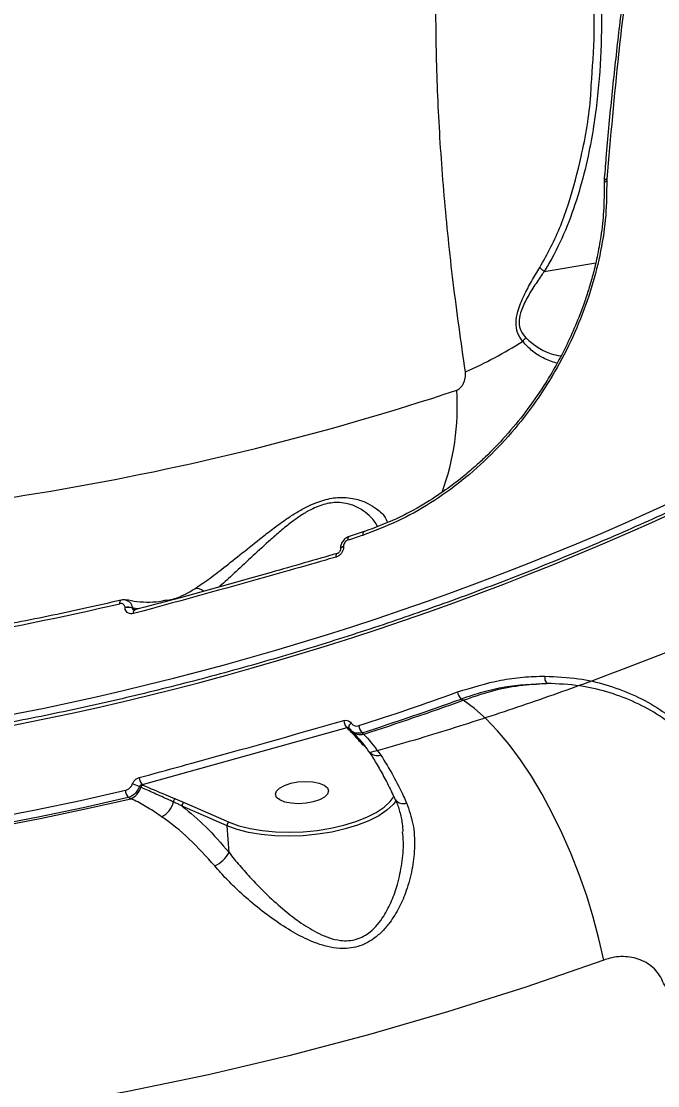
# Model space of a CAD drawing. Header units: millimetres. Extents: x -7245 to 6306, y -6696 to 5973.
# Drawn here: x 1799.7 to 1907, y -2420.9 to -2241.6 of the extents above; entities that cross this region are included whole.
import ezdxf

# ---------------------------------------------------------------- set-up
doc = ezdxf.new("R2010")
doc.units = ezdxf.units.MM
for name, color, linetype in [('DIKOM_ОБЪЕКТ', 7, 'Continuous'), ('DIKOM_РАЗМЕР_ЗОНА', 7, 'Continuous'), ('DIKOM_РАЗМЕР_ОБЪЕКТА', 7, 'Continuous')]:
    doc.layers.add(name, color=color, linetype=linetype)
doc.styles.add('style1', font='arial.ttf', dxfattribs={"width": 0.8})
doc.dimstyles.new('1-50', dxfattribs={"dimtxt": 300, "dimasz": 200, "dimexe": 100, "dimexo": 0, "dimgap": 100, "dimtad": 1, "dimtxsty": 'style1', "dimcen": 200, "dimclrd": 7, "dimclre": 7, "dimclrt": 7, "dimadec": 1, "dimazin": 2, "dimtfac": 1, "dimtmove": 0, "dimatfit": 2, "dimfxl": 0, "dimlwd": 25, "dimlwe": 18, "dimarcsym": 0})

# ---------------------------------------------------------------- blocks, each defined once
blk = doc.blocks.new('*D10')
at = {"layer": 'Defpoints', "color": 0, "transparency": 16777216}
for p in [(-4365.71, 2792.53), (4306.16, 475.6), (4306.16, -5965.27)]:
    blk.add_point(p, dxfattribs=at)
at = {"layer": 'DIKOM_РАЗМЕР_ОБЪЕКТА', "color": 7, "lineweight": 18, "transparency": 16777216}
for p, q in [((-4365.71, 2792.53), (-4365.71, -6065.27)), ((4306.16, 475.6), (4306.16, -6065.27))]:
    blk.add_line(p, q, dxfattribs=at)
at = {"layer": 'DIKOM_РАЗМЕР_ОБЪЕКТА', "color": 7, "lineweight": 25, "transparency": 16777216}
blk.add_line((-4165.71, -5965.27), (4106.16, -5965.27), dxfattribs=at)
at = {"layer": 'DIKOM_РАЗМЕР_ОБЪЕКТА', "color": 7, "transparency": 16777216}
for points in [[(-4165.71, -5931.93), (-4165.71, -5998.6), (-4365.71, -5965.27)], [(4106.16, -5931.93), (4106.16, -5998.6), (4306.16, -5965.27)]]:
    blk.add_solid(points, dxfattribs=at)
at = {"layer": 'DIKOM_РАЗМЕР_ОБЪЕКТА', "color": 7, "transparency": 16777216, "insert": (-85.78, -5712.1), "char_height": 300, "attachment_point": 5, "style": 'style1'}
blk.add_mtext('8650', dxfattribs=at)
blk = doc.blocks.new('*D11')
at = {"layer": 'Defpoints', "color": 0, "transparency": 16777216}
for p in [(-3472.32, 4472.83), (-6199.73, -2928.86), (1850.21, -2928.86)]:
    blk.add_point(p, dxfattribs=at)
at = {"layer": 'DIKOM_РАЗМЕР_ОБЪЕКТА', "color": 7, "lineweight": 18, "transparency": 16777216}
for p, q in [((-3472.32, 4472.83), (-6299.73, 4472.83)), ((1850.21, -2928.86), (-6299.73, -2928.86))]:
    blk.add_line(p, q, dxfattribs=at)
at = {"layer": 'DIKOM_РАЗМЕР_ОБЪЕКТА', "color": 7, "lineweight": 25, "transparency": 16777216}
blk.add_line((-6199.73, 4272.83), (-6199.73, -2728.86), dxfattribs=at)
at = {"layer": 'DIKOM_РАЗМЕР_ОБЪЕКТА', "color": 7, "transparency": 16777216}
for points in [[(-6233.06, 4272.83), (-6166.39, 4272.83), (-6199.73, 4472.83)], [(-6233.06, -2728.86), (-6166.39, -2728.86), (-6199.73, -2928.86)]]:
    blk.add_solid(points, dxfattribs=at)
at = {"layer": 'DIKOM_РАЗМЕР_ОБЪЕКТА', "color": 7, "transparency": 16777216, "insert": (-6452.9, 984.54), "char_height": 300, "attachment_point": 5, "rotation": 90, "style": 'style1'}
blk.add_mtext('7400', dxfattribs=at)
blk = doc.blocks.new('*D12')
at = {"layer": 'Defpoints', "color": 0, "transparency": 16777216}
for p in [(-5865.71, 123.34), (6306.18, -91.92), (6306.18, -6596.14)]:
    blk.add_point(p, dxfattribs=at)
at = {"layer": 'DIKOM_РАЗМЕР_ЗОНА', "color": 7, "lineweight": 18, "transparency": 16777216}
for p, q in [((-5865.71, 123.34), (-5865.71, -6696.14)), ((6306.18, -91.92), (6306.18, -6696.14))]:
    blk.add_line(p, q, dxfattribs=at)
at = {"layer": 'DIKOM_РАЗМЕР_ЗОНА', "color": 7, "lineweight": 25, "transparency": 16777216}
blk.add_line((-5665.71, -6596.14), (6106.18, -6596.14), dxfattribs=at)
at = {"layer": 'DIKOM_РАЗМЕР_ЗОНА', "color": 7, "transparency": 16777216}
for points in [[(-5665.71, -6562.81), (-5665.71, -6629.48), (-5865.71, -6596.14)], [(6106.18, -6562.81), (6106.18, -6629.48), (6306.18, -6596.14)]]:
    blk.add_solid(points, dxfattribs=at)
at = {"layer": 'DIKOM_РАЗМЕР_ЗОНА', "color": 7, "transparency": 16777216, "insert": (-71.19, -6342.97), "char_height": 300, "attachment_point": 5, "style": 'style1'}
blk.add_mtext('12150', dxfattribs=at)

msp = doc.modelspace()

# ---------------------------------------------------------------- linework, layer by layer
at = {"layer": 'DIKOM_ОБЪЕКТ', "color": 7, "linetype": 'Continuous', "lineweight": 15}
for p, q in [((1897.936, -2268.554), (1897.934, -2268.59)), ((1898.384, -2268.226), (1898.373, -2268.532)), ((1898.387, -2268.184), (1898.384, -2268.226)), ((1887.844, -2283.763), (1896.523, -2282.293)), ((1857.484, -2327.59), (1854.953, -2328.419)), ((1853.486, -2330.546), (1853.488, -2330.58)), ((1854, -2330.128), (1854.002, -2330.153)), ((1852.945, -2331.291), (1852.962, -2331.285)), ((1816.505, -2339.142), (1816.517, -2339.138)), ((1824.214, -2339.171), (1824.326, -2339.145)), ((1817.189, -2340.418), (1817.188, -2340.395)), ((1818.432, -2340.473), (1818.434, -2340.497)), ((1819.463, -2340.614), (1818.432, -2340.473)), ((1818.434, -2340.497), (1818.957, -2340.75)), ((1818.791, -2340.814), (1818.807, -2340.809)), ((1874.185, -2356), (1873.83, -2355.794)), ((1854.591, -2360.634), (1820.087, -2370.242)), ((1854.722, -2360.767), (1854.591, -2360.634)), ((1854.931, -2360.689), (1854.942, -2360.705)), ((1854.944, -2360.704), (1854.974, -2360.741)), ((1855.223, -2360.997), (1854.974, -2360.741)), ((1855.197, -2361.021), (1855.386, -2361.214)), ((1857.169, -2361.474), (1857.408, -2361.718)), ((1820.087, -2370.242), (1820.168, -2370.277)), ((1819.846, -2370.659), (1819.589, -2370.546)), ((1818.162, -2372.587), (1817.731, -2372.393)), ((1825.671, -2372.594), (1827.163, -2373.217)), ((1834.385, -2377.135), (1826.813, -2373.828)), ((1827.163, -2373.217), (1834.735, -2376.526)), ((1834.713, -2381.622), (1834.385, -2377.135))]:
    msp.add_line(p, q, dxfattribs=at)
at = {"layer": 'DIKOM_ОБЪЕКТ', "color": 7, "linetype": 'Continuous', "lineweight": 15, "flags": 128}
for points in [[(1854.777, -2329.002), (1854.771, -2328.859), (1854.779, -2328.729), (1854.801, -2328.619), (1854.836, -2328.529), (1854.883, -2328.464), (1854.941, -2328.424), (1854.953, -2328.419)], [(1854, -2330.128), (1853.857, -2330.179), (1853.732, -2330.239), (1853.631, -2330.306), (1853.554, -2330.379), (1853.506, -2330.455), (1853.487, -2330.534), (1853.487, -2330.557)], [(1854.002, -2330.153), (1853.859, -2330.203), (1853.734, -2330.263), (1853.632, -2330.331), (1853.556, -2330.403), (1853.507, -2330.48), (1853.488, -2330.557), (1853.488, -2330.583)], [(1852.753, -2331.883), (1852.752, -2331.719), (1852.769, -2331.574), (1852.803, -2331.454), (1852.854, -2331.362), (1852.918, -2331.304), (1852.945, -2331.291)], [(1816.298, -2339.732), (1816.301, -2339.586), (1816.317, -2339.455), (1816.346, -2339.343), (1816.385, -2339.251), (1816.435, -2339.185), (1816.494, -2339.145), (1816.505, -2339.142)], [(1818.614, -2341.403), (1818.612, -2341.239), (1818.627, -2341.095), (1818.659, -2340.975), (1818.705, -2340.885), (1818.764, -2340.828), (1818.791, -2340.814)], [(1897.863, -2399.766), (1897.071, -2396.185), (1896.114, -2392.563), (1894.999, -2388.933), (1893.738, -2385.329), (1892.342, -2381.782), (1890.823, -2378.326), (1889.195, -2374.992), (1887.474, -2371.811), (1885.674, -2368.809), (1883.813, -2366.018), (1881.907, -2363.46), (1879.973, -2361.159), (1878.03, -2359.137), (1876.095, -2357.412), (1874.185, -2356)], [(1855.304, -2359.858), (1855.178, -2359.975), (1855.072, -2360.098), (1854.988, -2360.223), (1854.93, -2360.346), (1854.898, -2360.463), (1854.896, -2360.57), (1854.921, -2360.664), (1854.944, -2360.704)], [(1845.109, -2369.986), (1846.332, -2369.759), (1847.61, -2369.677), (1848.839, -2369.747), (1849.92, -2369.963), (1850.765, -2370.309), (1851.306, -2370.755), (1851.499, -2371.266), (1851.328, -2371.801), (1850.807, -2372.315), (1849.978, -2372.768), (1848.909, -2373.123), (1847.686, -2373.351), (1846.408, -2373.433), (1845.179, -2373.363), (1844.098, -2373.147), (1843.252, -2372.8), (1842.712, -2372.354), (1842.519, -2371.843), (1842.69, -2371.309), (1843.211, -2370.794), (1844.04, -2370.341), (1845.109, -2369.986)], [(1755.973, -2381.544), (1763.713, -2380.659), (1771.433, -2379.655), (1779.132, -2378.533), (1786.807, -2377.295), (1794.458, -2375.939), (1802.083, -2374.467), (1809.68, -2372.878), (1817.249, -2371.173)], [(1817.731, -2372.393), (1810.146, -2374.102), (1802.532, -2375.695), (1794.89, -2377.17), (1787.221, -2378.529), (1779.529, -2379.77), (1771.813, -2380.894), (1764.076, -2381.9), (1756.319, -2382.788)], [(1756.441, -2383.033), (1764.237, -2382.144), (1772.014, -2381.134), (1779.768, -2380.005), (1787.5, -2378.758), (1795.207, -2377.391), (1802.887, -2375.908), (1810.54, -2374.306), (1818.162, -2372.587)], [(1862.893, -2372.888), (1862.366, -2373.569), (1861.311, -2374.542), (1859.942, -2375.458), (1858.291, -2376.3), (1856.394, -2377.048), (1854.292, -2377.686), (1852.032, -2378.199), (1849.662, -2378.577), (1847.235, -2378.811), (1844.803, -2378.895), (1842.421, -2378.83), (1840.139, -2378.614), (1838.009, -2378.255), (1836.077, -2377.758), (1834.385, -2377.135)], [(1834.735, -2376.526), (1836.376, -2377.129), (1838.25, -2377.611), (1840.315, -2377.96), (1842.527, -2378.169), (1844.837, -2378.233), (1847.195, -2378.15), (1849.549, -2377.923), (1851.847, -2377.557), (1854.039, -2377.06), (1856.077, -2376.442), (1857.917, -2375.716), (1859.518, -2374.9), (1860.845, -2374.011), (1861.869, -2373.068), (1862.385, -2372.398)], [(1897.863, -2399.766), (1884.762, -2404.303), (1871.544, -2408.505), (1858.217, -2412.37), (1844.787, -2415.896), (1831.262, -2419.08), (1817.65, -2421.922), (1803.957, -2424.419), (1790.193, -2426.57), (1776.363, -2428.373), (1762.476, -2429.828), (1748.539, -2430.936), (1734.56, -2431.692), (1720.547, -2432.099), (1706.507, -2432.155)]]:
    msp.add_lwpolyline(points, dxfattribs=at)
at = {"layer": 'DIKOM_ОБЪЕКТ', "color": 7, "linetype": 'Continuous', "lineweight": 15}
for centre, radius, start, end in [((1898.411, -2268.724), 0.498, 93.18214, 163.03006), ((1898.428, -2268.695), 0.512, 94.59663, 163.54763), ((1850.465, -2243.743), 61.801, 292.93883, 303.04194), ((1886.242, -2297.129), 2.612, 124.68683, 142.7713), ((1726.762, -1860.615), 466.698, 270.94132, 288.27293), ((1831.319, -2306.552), 41.864, 339.86201, 3.7979), ((1703.633, -1873.957), 493.571, 262.95987, 296.2547), ((1703.34, -1874.186), 495.214, 262.96514, 296.24933), ((1724.848, -1928.485), 421.065, 287.97324, 288.336), ((1829.25, -2339.039), 1.837, 51.16949, 100.23233), ((1706.899, -1872.156), 480.204, 276.04622, 283.16867), ((1817.699, -2342.198), 1.875, 66.98122, 105.82785), ((1817.7, -2342.232), 1.884, 67.07304, 105.7374), ((1889.232, -2352.253), 1.314, 166.33371, 224.39815), ((1704.456, -1886.806), 497.315, 287.81395, 289.83758), ((1705.501, -1889.315), 495.921, 287.80823, 289.84206), ((1875.098, -2354.395), 1.887, 186.53374, 227.80874), ((1705.237, -1887.77), 497.777, 287.80033, 289.84067), ((1855.865, -2359.337), 1.819, 182.77277, 225.50599), ((1854.825, -2361.162), 0.408, 45.28364, 104.60953), ((1856.837, -2359.699), 2.098, 226.24589, 285.78339), ((1858.466, -2360.121), 1.874, 184.80587, 226.20326), ((1859.752, -2363.391), 1.933, 218.7578, 286.6459), ((1817.01, -2375.44), 5.532, 62.21054, 75.10165), ((1821.478, -2368.936), 1.909, 182.70752, 223.1816), ((1819.088, -2371.151), 1.84, 180.66354, 222.45611), ((1816.966, -2369.843), 2.993, 293.55788, 344.19075), ((1820.424, -2370.819), 0.6, 115.25182, 164.43618), ((1821.757, -2372.311), 3.667, 295.60038, 347.08402), ((1825.965, -2373.156), 0.634, 117.63561, 177.6598), ((1827.443, -2373.784), 0.632, 116.30241, 184.00076), ((1864.049, -2371.706), 1.695, 219.8034, 290.02318), ((1835.011, -2377.09), 0.628, 116.09962, 184.12617), ((1830.117, -2379.194), 5.198, 294.84427, 332.15171)]:
    msp.add_arc(centre, radius, start, end, dxfattribs=at)
for points, knots in [([(1871.783, -2132.853), (1871.209, -2132.862), (1868.122, -2132.907), (1862.37, -2134.172), (1854.453, -2136.737), (1846.321, -2140.687), (1837.975, -2145.947), (1829.534, -2152.514), (1821.205, -2160.208), (1813.057, -2168.892), (1805.12, -2178.445), (1797.172, -2189.117), (1789.245, -2200.918), (1781.37, -2213.827), (1773.769, -2227.479), (1766.462, -2241.782), (1759.46, -2256.643), (1752.607, -2272.379), (1745.94, -2288.988), (1739.459, -2306.382), (1735.385, -2318.501), (1733.348, -2324.558)], [0, 0, 0, 0, 0.0124737, 0.0671319, 0.1217456, 0.1783348, 0.2349238, 0.292325, 0.3497278, 0.4036402, 0.4575955, 0.5115092, 0.5669942, 0.6225232, 0.6780093, 0.730947, 0.7839237, 0.8368605, 0.8912267, 0.9456333, 1, 1, 1, 1]), ([(1874.552, -2300.657), (1873.832, -2295.615), (1872.394, -2285.532), (1870.909, -2270.928), (1869.93, -2256.746), (1869.499, -2242.58), (1869.684, -2228.575), (1870.563, -2214.855), (1872.144, -2201.794), (1874.459, -2189.47), (1877.523, -2177.946), (1881.236, -2167.591), (1885.55, -2158.389), (1890.391, -2150.266), (1895.951, -2143.101), (1900.373, -2138.3), (1903.148, -2136.203), (1903.613, -2135.851)], [0, 0, 0, 0, 0.0649301, 0.1298607, 0.195437, 0.2610128, 0.3335067, 0.4060565, 0.4785484, 0.5531782, 0.6278703, 0.7024976, 0.7727109, 0.8429762, 0.9131884, 0.9854266, 1, 1, 1, 1]), ([(1904.657, -2213.56), (1904.507, -2214.423), (1903.822, -2218.359), (1902.734, -2225.541), (1901.398, -2235.089), (1900.205, -2244.785), (1899.152, -2254.624), (1898.394, -2262.545), (1898.034, -2267.238), (1897.933, -2268.55)], [0, 0, 0, 0, 0.0500046, 0.2278753, 0.404809, 0.5810112, 0.7566629, 0.931973, 1, 1, 1, 1]), ([(1905.062, -2213.144), (1904.975, -2213.666), (1904.54, -2216.276), (1903.45, -2223.132), (1901.926, -2233.899), (1900.025, -2249.506), (1899.006, -2261.134), (1898.387, -2268.184)], [0, 0, 0, 0, 0.0299866, 0.1499504, 0.3900668, 0.6301836, 1, 1, 1, 1]), ([(1895.221, -2217.232), (1895.519, -2218.993), (1896.329, -2223.773), (1897.18, -2231.665), (1897.589, -2240.885), (1897.314, -2250.108), (1896.453, -2257.936), (1895.218, -2264.67), (1893.793, -2270.337), (1891.787, -2276.144), (1889.729, -2280.611), (1888.27, -2283.05), (1887.844, -2283.763)], [0, 0, 0, 0, 0.078328, 0.2125923, 0.3472591, 0.4817908, 0.6158486, 0.6916633, 0.7820637, 0.8726189, 0.9628077, 1, 1, 1, 1]), ([(1895.767, -2252.448), (1895.984, -2249.483), (1896.456, -2243.02), (1896.089, -2233.817), (1895.392, -2225.835), (1894.665, -2221.396), (1894.376, -2219.634)], [0, 0, 0, 0, 0.270253, 0.589168, 0.8369261, 1, 1, 1, 1]), ([(1887.092, -2283.097), (1887.739, -2281.96), (1889.696, -2278.522), (1892.137, -2272.27), (1894.341, -2263.686), (1895.538, -2257.023), (1895.74, -2252.988), (1895.767, -2252.448)], [0, 0, 0, 0, 0.1238535, 0.3743206, 0.6251712, 0.9498308, 1, 1, 1, 1]), ([(1898.373, -2268.532), (1898.362, -2270.443), (1898.34, -2274.262), (1897.449, -2280.293), (1895.932, -2286.41), (1893.742, -2292.531), (1890.913, -2298.531), (1887.478, -2304.293), (1883.482, -2309.71), (1878.973, -2314.679), (1874.026, -2319.099), (1868.715, -2322.874), (1863.125, -2326.007), (1859.249, -2327.45), (1857.31, -2328.171)], [0, 0, 0, 0, 0.0836268, 0.1671671, 0.2504247, 0.3338533, 0.4172998, 0.5004899, 0.5837407, 0.6671422, 0.750455, 0.8333982, 0.9166291, 1, 1, 1, 1]), ([(1897.932, -2268.914), (1897.933, -2270.485), (1897.934, -2273.397), (1897.457, -2277.59), (1896.83, -2281.097), (1896.148, -2283.97), (1895.446, -2286.458), (1894.152, -2290.444), (1891.829, -2296.071), (1888.348, -2302.305), (1884.761, -2307.449), (1881.427, -2311.49), (1878.515, -2314.498), (1876.07, -2316.745), (1873.866, -2318.609), (1871.001, -2320.78), (1867.302, -2323.187), (1862.708, -2325.67), (1859.275, -2326.94), (1857.424, -2327.625)], [0, 0, 0, 0, 0.0701253, 0.1299597, 0.1789786, 0.2175405, 0.249628, 0.2822644, 0.3830535, 0.4842422, 0.5523118, 0.6194188, 0.6818414, 0.7110918, 0.7463237, 0.7927144, 0.8502083, 0.9192266, 1, 1, 1, 1]), ([(1897.943, -2268.919), (1897.932, -2268.939), (1897.912, -2268.975), (1897.925, -2269.011), (1897.93, -2269.025)], [0, 0, 0, 0, 0.5807982, 1, 1, 1, 1]), ([(1897.947, -2268.469), (1897.936, -2268.556), (1897.909, -2268.772), (1897.937, -2268.983), (1897.953, -2269.107)], [0, 0, 0, 0, 0.4087706, 1, 1, 1, 1]), ([(1898.373, -2268.532), (1898.293, -2268.569), (1898.128, -2268.645), (1897.979, -2268.784), (1897.953, -2268.881), (1897.943, -2268.919)], [0, 0, 0, 0, 0.3663399, 0.7512966, 1, 1, 1, 1]), ([(1884.162, -2295.549), (1883.845, -2295.08), (1883.267, -2294.226), (1882.998, -2292.445), (1883.362, -2290.274), (1884.369, -2287.885), (1885.704, -2285.415), (1886.626, -2283.875), (1887.092, -2283.097)], [0, 0, 0, 0, 0.1672747, 0.3043007, 0.4416825, 0.6370029, 0.816727, 1, 1, 1, 1]), ([(1887.836, -2283.761), (1887.836, -2283.762), (1887.724, -2283.911), (1887.16, -2284.761), (1886.091, -2286.286), (1884.788, -2288.457), (1883.822, -2290.544), (1883.517, -2292.408), (1883.848, -2293.916), (1884.431, -2294.601), (1884.755, -2294.982)], [0, 0, 0, 0, 0.0002651, 0.0414908, 0.2242947, 0.4066026, 0.5849843, 0.7124819, 0.8404741, 1, 1, 1, 1]), ([(1887.092, -2283.097), (1887.106, -2283.113), (1887.187, -2283.211), (1887.403, -2283.425), (1887.684, -2283.642), (1887.836, -2283.761)], [0, 0, 0, 0, 0.0846462, 0.5006325, 1, 1, 1, 1]), ([(1887.844, -2283.763), (1887.843, -2283.763), (1887.841, -2283.763), (1887.838, -2283.762), (1887.837, -2283.761), (1887.836, -2283.761)], [0, 0, 0, 0, 0.4384593, 0.8223111, 1, 1, 1, 1]), ([(1889.888, -2299.225), (1889.149, -2298.975), (1887.862, -2298.54), (1885.856, -2297.29), (1884.73, -2296.133), (1884.162, -2295.549)], [0, 0, 0, 0, 0.4007441, 0.6978091, 1, 1, 1, 1]), ([(1884.755, -2294.982), (1885.44, -2295.559), (1886.812, -2296.715), (1888.867, -2297.662), (1890.049, -2297.905), (1890.566, -2298.011)], [0, 0, 0, 0, 0.3592304, 0.7194946, 1, 1, 1, 1]), ([(1873.092, -2303.779), (1873.18, -2303.742), (1873.365, -2303.665), (1873.697, -2303.401), (1874.032, -2303), (1874.405, -2302.314), (1874.56, -2301.684), (1874.596, -2301.08), (1874.57, -2300.826), (1874.552, -2300.657)], [0, 0, 0, 0, 0.0767597, 0.1605383, 0.3174236, 0.4661217, 0.7625555, 0.8427959, 1, 1, 1, 1]), ([(1922.456, -2317.743), (1920.508, -2318.7), (1914.854, -2321.478), (1905.39, -2325.859), (1894.027, -2330.788), (1882.539, -2335.422), (1870.936, -2339.764), (1859.222, -2343.81), (1847.404, -2347.557), (1835.488, -2351.004), (1823.482, -2354.15), (1811.392, -2356.991), (1799.223, -2359.527), (1786.984, -2361.755), (1774.68, -2363.678), (1762.318, -2365.289), (1749.905, -2366.593), (1737.448, -2367.584), (1724.953, -2368.265), (1712.427, -2368.636), (1699.878, -2368.692), (1687.311, -2368.438), (1674.734, -2367.875), (1662.154, -2366.995), (1651.611, -2366.01), (1645.264, -2365.276), (1643.107, -2365.026)], [0, 0, 0, 0, 0.022819, 0.0662202, 0.1096225, 0.1530253, 0.1964285, 0.2398304, 0.283233, 0.3266353, 0.3700375, 0.4134399, 0.4568417, 0.5002438, 0.5436454, 0.5870472, 0.6304486, 0.6738492, 0.7172507, 0.7606515, 0.8040518, 0.8474527, 0.8908524, 0.9342527, 0.9776523, 1, 1, 1, 1]), ([(1828.924, -2337.231), (1829.659, -2336.732), (1831.128, -2335.734), (1833.868, -2333.655), (1836.896, -2331.23), (1839.765, -2328.924), (1842.283, -2326.97), (1844.235, -2325.562), (1846.128, -2324.334), (1848.226, -2323.166), (1850.719, -2322.162), (1853.065, -2321.786), (1854.848, -2321.857), (1856.522, -2322.171), (1858.178, -2322.811), (1859.862, -2323.896), (1861.051, -2325.02), (1861.279, -2325.779), (1861.36, -2326.051)], [0, 0, 0, 0, 0.0845515, 0.1691897, 0.2580196, 0.346816, 0.3960961, 0.4453141, 0.4838748, 0.5223596, 0.5793284, 0.6364282, 0.6748335, 0.7133119, 0.7796749, 0.8461726, 0.944793, 1, 1, 1, 1]), ([(1859.754, -2326.693), (1859.423, -2326.17), (1858.847, -2325.26), (1857.364, -2324.036), (1855.911, -2323.24), (1854.397, -2322.798), (1852.81, -2322.623), (1850.68, -2322.906), (1848.434, -2323.874), (1846.566, -2325.027), (1844.873, -2326.261), (1843.129, -2327.695), (1840.878, -2329.688), (1838.309, -2332.088), (1835.622, -2334.588), (1833.832, -2336.224), (1833.085, -2336.852), (1833.019, -2336.907)], [0, 0, 0, 0, 0.1044799, 0.181823, 0.2606651, 0.3038792, 0.3481567, 0.4114233, 0.4746023, 0.5178649, 0.5623969, 0.6197236, 0.6778882, 0.7828432, 0.8900926, 0.9902926, 1, 1, 1, 1]), ([(1854.955, -2328.432), (1854.76, -2328.51), (1854.338, -2328.681), (1853.835, -2329.218), (1853.492, -2329.908), (1853.501, -2330.402), (1853.505, -2330.643)], [0, 0, 0, 0, 0.2206787, 0.4786934, 0.7454158, 1, 1, 1, 1]), ([(1854.777, -2329.002), (1854.775, -2329.003), (1854.68, -2329.034), (1854.488, -2329.13), (1854.279, -2329.327), (1854.116, -2329.567), (1854.008, -2329.833), (1854.003, -2330.033), (1854, -2330.128)], [0, 0, 0, 0, 0.0044182, 0.2200905, 0.4358469, 0.5682967, 0.7939912, 1, 1, 1, 1]), ([(1857.31, -2328.171), (1857.307, -2328.077), (1857.3, -2327.888), (1857.348, -2327.701), (1857.409, -2327.653), (1857.431, -2327.634)], [0, 0, 0, 0, 0.3820131, 0.7646606, 1, 1, 1, 1]), ([(1854.002, -2330.153), (1854.002, -2330.25), (1854.001, -2330.499), (1853.87, -2330.92), (1853.591, -2331.354), (1853.203, -2331.707), (1852.903, -2331.824), (1852.753, -2331.883)], [0, 0, 0, 0, 0.1343207, 0.3470624, 0.5632835, 0.7816801, 1, 1, 1, 1]), ([(1853.486, -2330.581), (1853.488, -2330.605), (1853.49, -2330.654), (1853.463, -2330.776), (1853.401, -2330.915), (1853.303, -2331.058), (1853.175, -2331.178), (1853.048, -2331.258), (1852.987, -2331.275), (1852.96, -2331.282)], [0, 0, 0, 0, 0.1277157, 0.2657687, 0.4030685, 0.5541548, 0.7091926, 0.8741384, 1, 1, 1, 1]), ([(1852.753, -2331.883), (1852.17, -2332.051), (1849.255, -2332.89), (1837.954, -2336.121), (1827.1, -2339.085), (1818.614, -2341.403)], [0, 0, 0, 0, 0.0517126, 0.2585577, 1, 1, 1, 1]), ([(1852.94, -2331.274), (1849.231, -2332.343), (1840.206, -2334.945), (1828.81, -2338.114), (1821.084, -2340.181), (1818.786, -2340.796)], [0, 0, 0, 0, 0.3288886, 0.8003724, 1, 1, 1, 1]), ([(1824.326, -2339.145), (1824.725, -2339.065), (1826.372, -2338.735), (1827.824, -2337.88), (1828.924, -2337.231)], [0, 0, 0, 0, 0.2423329, 1, 1, 1, 1]), ([(1816.52, -2339.137), (1814.427, -2339.618), (1808.354, -2341.014), (1798.24, -2343.092), (1786.16, -2345.268), (1774.016, -2347.131), (1764.54, -2348.346), (1759.114, -2348.935), (1757.767, -2349.082)], [0, 0, 0, 0, 0.1082696, 0.3142021, 0.5201392, 0.7260739, 0.9320091, 1, 1, 1, 1]), ([(1817.188, -2340.395), (1817.187, -2340.379), (1817.18, -2340.266), (1817.123, -2340.066), (1816.978, -2339.879), (1816.783, -2339.751), (1816.562, -2339.693), (1816.38, -2339.72), (1816.298, -2339.732)], [0, 0, 0, 0, 0.0339982, 0.2522275, 0.4705317, 0.5982549, 0.8194092, 1, 1, 1, 1]), ([(1817.326, -2339.155), (1817.211, -2339.123), (1816.946, -2339.051), (1816.675, -2339.119), (1816.522, -2339.158)], [0, 0, 0, 0, 0.4349114, 1, 1, 1, 1]), ([(1817.297, -2339.148), (1817.41, -2339.168), (1817.627, -2339.207), (1817.957, -2339.435), (1818.262, -2339.803), (1818.398, -2340.211), (1818.428, -2340.442), (1818.432, -2340.473)], [0, 0, 0, 0, 0.1866653, 0.3610437, 0.6587933, 0.9543174, 1, 1, 1, 1]), ([(1824.208, -2339.121), (1823.953, -2339.19), (1823.042, -2339.435), (1821.364, -2339.542), (1819.324, -2339.484), (1817.937, -2339.2), (1817.315, -2339.073)], [0, 0, 0, 0, 0.1220818, 0.4360909, 0.7467237, 1, 1, 1, 1]), ([(1858.382, -2364.818), (1860.439, -2364.247), (1866.557, -2362.549), (1876.633, -2359.399), (1888.607, -2355.386), (1900.469, -2351.065), (1912.212, -2346.438), (1921.648, -2342.504), (1927.122, -2340.009), (1928.768, -2339.259)], [0, 0, 0, 0, 0.0853563, 0.2537986, 0.4222429, 0.5906889, 0.7591288, 0.9275706, 1, 1, 1, 1]), ([(1818.614, -2341.403), (1818.459, -2341.429), (1818.149, -2341.482), (1817.726, -2341.355), (1817.403, -2341.09), (1817.227, -2340.753), (1817.199, -2340.512), (1817.189, -2340.418)], [0, 0, 0, 0, 0.2182548, 0.4367129, 0.6529027, 0.8658564, 1, 1, 1, 1]), ([(1818.434, -2340.497), (1818.436, -2340.527), (1818.442, -2340.607), (1818.51, -2340.721), (1818.592, -2340.794), (1818.648, -2340.814), (1818.652, -2340.815)], [0, 0, 0, 0, 0.2293988, 0.593876, 0.9746019, 1, 1, 1, 1]), ([(1818.805, -2340.808), (1818.796, -2340.811), (1818.74, -2340.83), (1818.677, -2340.824), (1818.65, -2340.816), (1818.651, -2340.816), (1818.651, -2340.816)], [0, 0, 0, 0, 0.0849115, 0.4840949, 0.9385878, 1, 1, 1, 1]), ([(1873.223, -2354.61), (1875.647, -2353.858), (1879.32, -2352.72), (1884.252, -2352.046), (1886.72, -2351.977), (1887.955, -2351.943)], [0, 0, 0, 0, 0.4927535, 0.7463842, 1, 1, 1, 1]), ([(1887.955, -2351.943), (1889.863, -2352.025), (1893.38, -2352.176), (1898.285, -2353.313), (1902.702, -2354.931), (1906.855, -2357.132), (1910.695, -2359.896), (1914.194, -2363.172), (1917.328, -2366.929), (1920.038, -2371.143), (1922.354, -2375.722), (1923.507, -2379.049), (1924.083, -2380.709)], [0, 0, 0, 0, 0.1166768, 0.2150815, 0.3137946, 0.4121917, 0.5100555, 0.6082205, 0.7060816, 0.8039497, 0.9021196, 1, 1, 1, 1]), ([(1888.293, -2353.173), (1885.927, -2353.296), (1882.343, -2353.481), (1877.491, -2354.578), (1875.05, -2355.388), (1873.83, -2355.794)], [0, 0, 0, 0, 0.4928021, 0.7463945, 1, 1, 1, 1]), ([(1874.185, -2356), (1875.778, -2355.445), (1878.91, -2354.355), (1883.65, -2353.411), (1886.739, -2353.253), (1888.293, -2353.173)], [0, 0, 0, 0, 0.3395311, 0.667775, 1, 1, 1, 1]), ([(1923.717, -2381.281), (1923.154, -2379.656), (1922.025, -2376.402), (1919.756, -2371.924), (1917.1, -2367.803), (1914.028, -2364.132), (1910.597, -2360.929), (1906.831, -2358.23), (1902.758, -2356.08), (1898.425, -2354.502), (1893.614, -2353.395), (1890.164, -2353.251), (1888.293, -2353.173)], [0, 0, 0, 0, 0.0977747, 0.1958561, 0.2936327, 0.3914592, 0.4895916, 0.5874194, 0.6858925, 0.7846796, 0.8831534, 1, 1, 1, 1]), ([(1819.572, -2369.026), (1820.165, -2368.865), (1823.132, -2368.061), (1834.691, -2364.91), (1845.542, -2361.836), (1854.049, -2359.425)], [0, 0, 0, 0, 0.0512258, 0.2561269, 1, 1, 1, 1]), ([(1854.049, -2359.425), (1854.096, -2359.413), (1854.291, -2359.364), (1854.634, -2359.372), (1855.033, -2359.528), (1855.213, -2359.748), (1855.304, -2359.858)], [0, 0, 0, 0, 0.0963938, 0.3985876, 0.6991259, 1, 1, 1, 1]), ([(1854.927, -2360.693), (1854.912, -2360.676), (1854.868, -2360.625), (1854.764, -2360.598), (1854.662, -2360.605), (1854.605, -2360.629), (1854.591, -2360.634)], [0, 0, 0, 0, 0.1683626, 0.5204649, 0.8827806, 1, 1, 1, 1]), ([(1857.522, -2363.762), (1856.853, -2363.024), (1855.944, -2362.02), (1854.977, -2361.029), (1854.722, -2360.767)], [0, 0, 0, 0, 0.7353107, 1, 1, 1, 1]), ([(1857.169, -2361.474), (1857.066, -2361.5), (1856.71, -2361.588), (1856.109, -2361.558), (1855.532, -2361.353), (1855.3, -2361.085), (1855.223, -2360.997)], [0, 0, 0, 0, 0.1420196, 0.4866908, 0.830068, 1, 1, 1, 1]), ([(1855.304, -2359.858), (1855.394, -2359.968), (1855.574, -2360.187), (1855.973, -2360.345), (1856.33, -2360.352), (1856.538, -2360.294), (1856.599, -2360.278)], [0, 0, 0, 0, 0.2925935, 0.585136, 0.8787626, 1, 1, 1, 1]), ([(1855.398, -2361.234), (1855.627, -2361.47), (1856.213, -2362.073), (1857.23, -2363.186), (1857.907, -2364.142), (1858.235, -2364.606)], [0, 0, 0, 0, 0.2484283, 0.6358514, 1, 1, 1, 1]), ([(1857.408, -2361.718), (1857.517, -2361.833), (1858.44, -2362.807), (1859.432, -2364.101), (1860.306, -2365.243)], [0, 0, 0, 0, 0.1178745, 1, 1, 1, 1]), ([(1858.245, -2364.625), (1858.313, -2364.72), (1858.786, -2365.38), (1859.686, -2366.862), (1860.931, -2369.084), (1861.953, -2371.08), (1862.543, -2372.391), (1862.727, -2372.798)], [0, 0, 0, 0, 0.0460119, 0.3184321, 0.594836, 0.874164, 1, 1, 1, 1]), ([(1860.306, -2365.243), (1861.007, -2366.368), (1862.303, -2368.448), (1863.738, -2371.333), (1864.467, -2372.941), (1864.629, -2373.298)], [0, 0, 0, 0, 0.4786924, 0.8843886, 1, 1, 1, 1]), ([(1817.249, -2371.173), (1817.404, -2371.12), (1817.715, -2371.015), (1818.115, -2370.67), (1818.336, -2370.337), (1818.416, -2370.136), (1818.433, -2370.094)], [0, 0, 0, 0, 0.3076043, 0.615586, 0.9190907, 1, 1, 1, 1]), ([(1818.433, -2370.094), (1818.443, -2370.067), (1818.515, -2369.882), (1818.717, -2369.558), (1819.108, -2369.199), (1819.417, -2369.083), (1819.572, -2369.026)], [0, 0, 0, 0, 0.052146, 0.3649246, 0.6828322, 1, 1, 1, 1]), ([(1820.087, -2370.242), (1820.019, -2370.253), (1819.887, -2370.276), (1819.716, -2370.375), (1819.625, -2370.477), (1819.594, -2370.538), (1819.589, -2370.546)], [0, 0, 0, 0, 0.334374, 0.6546705, 0.9524364, 1, 1, 1, 1]), ([(1819.589, -2370.546), (1819.563, -2370.617), (1819.437, -2370.952), (1819.088, -2371.514), (1818.463, -2372.109), (1817.974, -2372.299), (1817.731, -2372.393)], [0, 0, 0, 0, 0.0815162, 0.3856399, 0.6937916, 1, 1, 1, 1]), ([(1825.331, -2373.13), (1825.111, -2373.03), (1824.012, -2372.529), (1822.184, -2371.692), (1820.588, -2370.987), (1819.846, -2370.659)], [0, 0, 0, 0, 0.1179024, 0.5894856, 1, 1, 1, 1]), ([(1820.168, -2370.277), (1821.452, -2370.831), (1823.263, -2371.613), (1825.128, -2372.373), (1825.671, -2372.594)], [0, 0, 0, 0, 0.7088078, 1, 1, 1, 1]), ([(1823.342, -2375.618), (1822.574, -2375.095), (1821.032, -2374.046), (1819.328, -2373.106), (1818.353, -2372.672), (1818.162, -2372.587)], [0, 0, 0, 0, 0.4439088, 0.8911474, 1, 1, 1, 1]), ([(1826.813, -2373.828), (1826.598, -2373.723), (1826.111, -2373.486), (1825.611, -2373.258), (1825.331, -2373.13)], [0, 0, 0, 0, 0.4404615, 1, 1, 1, 1]), ([(1826.813, -2373.828), (1828.158, -2374.944), (1830.877, -2377.2), (1833.426, -2380.138), (1834.713, -2381.622)], [0, 0, 0, 0, 0.4947452, 1, 1, 1, 1]), ([(1864.629, -2373.298), (1865.043, -2374.463), (1865.872, -2376.795), (1866.01, -2379.476), (1865.929, -2382.051), (1865.638, -2384.54), (1864.734, -2387.873), (1863.46, -2390.885), (1862.068, -2393.174), (1860.593, -2394.92), (1858.878, -2396.43), (1856.468, -2397.66), (1853.702, -2397.924), (1851.284, -2397.535), (1848.775, -2396.736), (1845.895, -2395.344), (1842.652, -2393.284), (1839.484, -2390.91), (1836.67, -2388.466), (1834.245, -2386.116), (1832.949, -2384.646), (1832.301, -2383.911)], [0, 0, 0, 0, 0.0726985, 0.1455298, 0.1511347, 0.2173377, 0.2835431, 0.3377194, 0.3918251, 0.4254864, 0.4591201, 0.5134576, 0.5679401, 0.6044996, 0.6411264, 0.7029681, 0.7649178, 0.8309062, 0.8968761, 0.9484592, 1, 1, 1, 1]), ([(1862.734, -2372.779), (1862.754, -2372.814), (1863.086, -2373.419), (1863.489, -2374.773), (1863.909, -2376.526), (1863.979, -2377.694), (1864.006, -2378.132)], [0, 0, 0, 0, 0.0230734, 0.3894111, 0.7705176, 1, 1, 1, 1]), ([(1832.301, -2383.911), (1830.883, -2382.346), (1828.007, -2379.172), (1824.932, -2376.678), (1823.351, -2375.624), (1823.342, -2375.618)], [0, 0, 0, 0, 0.4913956, 0.9970868, 1, 1, 1, 1]), ([(1834.713, -2381.622), (1835.299, -2382.369), (1836.48, -2383.876), (1838.657, -2386.3), (1841.185, -2388.86), (1843.989, -2391.37), (1846.877, -2393.59), (1849.41, -2395.137), (1851.649, -2396.078), (1853.763, -2396.591), (1856.224, -2396.448), (1858.322, -2395.269), (1859.777, -2393.806), (1861.027, -2392.078), (1862.183, -2389.798), (1863.222, -2386.807), (1863.893, -2383.481), (1864.198, -2380.476), (1864.012, -2378.726), (1863.95, -2378.137)], [0, 0, 0, 0, 0.0596083, 0.1201854, 0.196297, 0.2737748, 0.3436367, 0.4148997, 0.4544452, 0.4949669, 0.5525467, 0.6100479, 0.6464042, 0.683688, 0.7446245, 0.8068011, 0.8830855, 0.9606913, 1, 1, 1, 1]), ([(1908.264, -2404.297), (1907.863, -2403.406), (1907.046, -2401.595), (1904.718, -2399.844), (1901.916, -2399.049), (1899.529, -2399.224), (1898.198, -2399.657), (1897.863, -2399.766)], [0, 0, 0, 0, 0.2187068, 0.4447514, 0.6793942, 0.9191928, 1, 1, 1, 1])]:
    msp.add_open_spline(points, degree=3, knots=knots, dxfattribs=at)

# ---------------------------------------------------------------- dimensions: what is measured, and where the dimension line sits
at = {"layer": 'DIKOM_РАЗМЕР_ЗОНА'}
dim = msp.add_linear_dim(base=(6306.184, -6596.144), p1=(-5865.714, 123.344), p2=(6306.184, -91.922), text='12150', dimstyle='1-50', dxfattribs=at)
dim.commit()
dim.dimension.update_dxf_attribs({"geometry": '*D12', "text_midpoint": (-71.192, -6596.144), "dimtype": 160})
at = {"layer": 'DIKOM_РАЗМЕР_ОБЪЕКТА'}
dim = msp.add_linear_dim(base=(-6199.728, -2928.864), p1=(-3472.315, 4472.834), p2=(1850.213, -2928.864), angle=90, text='7400', dimstyle='1-50', dxfattribs=at)
dim.commit()
dim.dimension.update_dxf_attribs({"geometry": '*D11', "text_midpoint": (-6199.728, 984.539), "dimtype": 160})
dim = msp.add_linear_dim(base=(4306.158, -5965.268), p1=(-4365.714, 2792.532), p2=(4306.158, 475.605), text='8650', dimstyle='1-50', dxfattribs=at)
dim.commit()
dim.dimension.update_dxf_attribs({"geometry": '*D10', "text_midpoint": (-85.784, -5965.268), "dimtype": 160})

doc.saveas('drawing.dxf')
